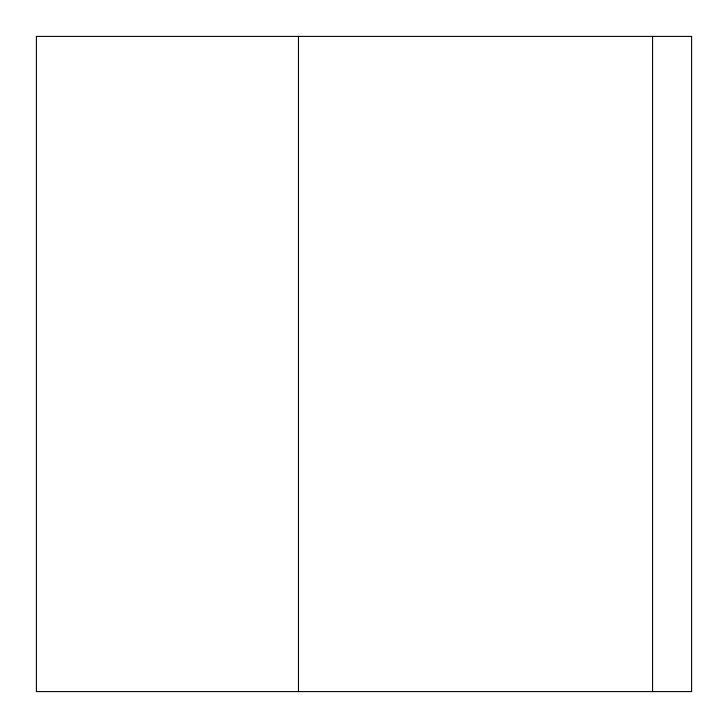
<?xml version="1.0" encoding="UTF-8"?>
<svg xmlns="http://www.w3.org/2000/svg" width="728" height="728" viewBox="0 0 728 728"><rect width="100%" height="100%" fill="white"/><g stroke="black" fill="none" stroke-linecap="round" stroke-linejoin="round"><path stroke-width="1.09" d="M652.57 36.4L652.57 691.6M298.48 36.4L298.48 691.6M691.6 36.4L36.4 36.4L36.4 691.6L691.6 691.6L691.6 36.4"/></g></svg>
